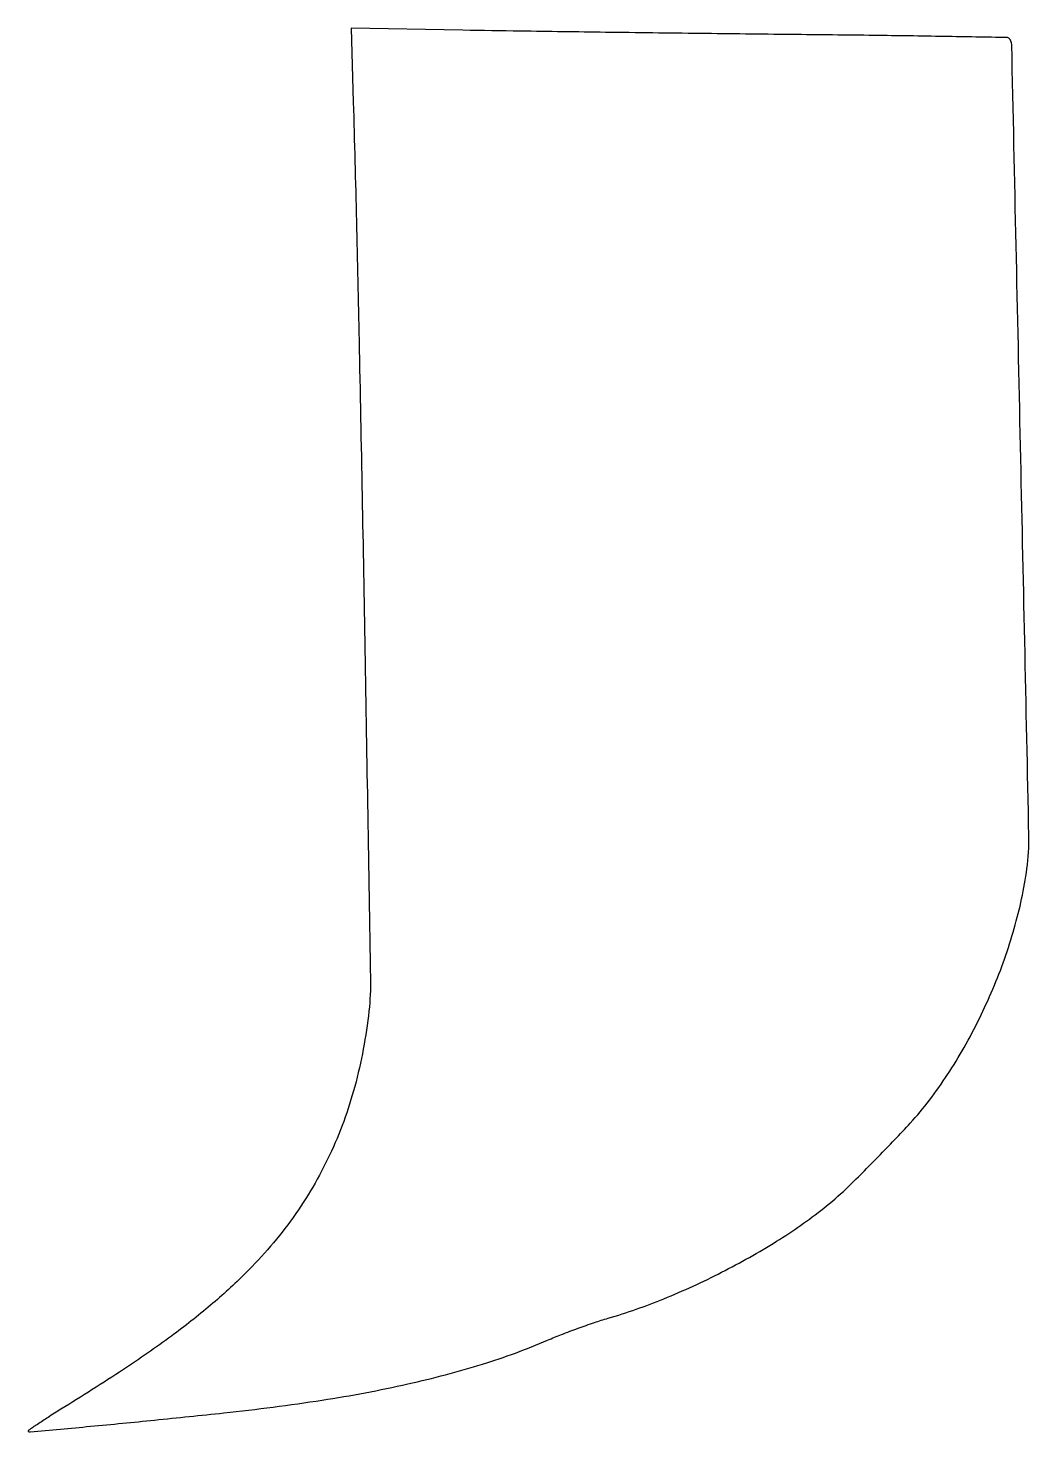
# Model space of a CAD drawing. Extents: x 0 to 275, y 0 to 386.
import ezdxf

# ---------------------------------------------------------------- set-up
doc = ezdxf.new("R2010")
doc.units = 0

msp = doc.modelspace()

# ---------------------------------------------------------------- linework, layer by layer
msp.add_lwpolyline([(89.601383, 365.841303, -0.001813), (91.181579, 300.39372, -0.000832), (92.789939, 215.073247, -0.000158), (94.309203, 125.011885, -0.03125), (93.895019, 116, -0.038609), (90.005142, 95.281289, -0.044319), (83.078007, 76.383412, -0.045136), (73.061747, 59.29384, -0.042843), (59.983489, 43.953996, -0.019421), (50.3489, 35.150695, -0.016688), (39.571929, 26.645299, -0.013705), (26.376872, 17.474933, -0.006808), (9.184446, 6.543996, 0.003519), (5.634703, 4.319729, 0.005961), (2.69803, 2.401134, 0.001483), (0.199159, 0.714962, 0.484688), (0.184446, 0.509796, 0.211172), (0.754305, 0.318728, 0.000145), (17.291819, 1.86131, 0.001745), (34.894927, 3.570423, 0.001363), (54, 5.545316, 0.011662), (81.051107, 9.055843, 0.017114), (104.620045, 13.505551, 0.0194), (125.164646, 18.962448, 0.026975), (143.028163, 25.530732, -0.009037), (146.86539, 27.100033, -0.005641), (151.413009, 28.80584, -0.00566), (155.934577, 30.386257, -0.010236), (159.675695, 31.561842, 0.025923), (175.037134, 36.923713, 0.020973), (190.915437, 44.19814, 0.021097), (206.008165, 52.714376, 0.027487), (219, 61.811526, 0.025365), (225.122551, 67.144205, 0.007191), (234.090899, 76.045674, 0.007216), (242.80725, 85.21044, 0.024889), (248.063344, 91.5, 0.032336), (257.600887, 106.003297, 0.029543), (265.51123, 122.050281, 0.029847), (271.397826, 138.731491, 0.035043), (274.884405, 155.128868, 0.040184), (275.418705, 164.154786, 0.000144), (273.117561, 271.238223, 0.000033), (270.707226, 381.578298, 0.195876), (269.912907, 383.412073, 0.191852), (269.509774, 383.580656, 0.000063), (252.143166, 383.873466, 0.00104), (232.843478, 384.156273, 0.00063), (210, 384.414678, -0.000404), (184.966335, 384.686548, -0.00036), (158.950664, 385.008877, -0.000361), (135.559061, 385.332463, -0.001119), (119.768219, 385.597668), (89.036438, 386.182606)], format="xyb", close=True)

doc.saveas('drawing.dxf')
